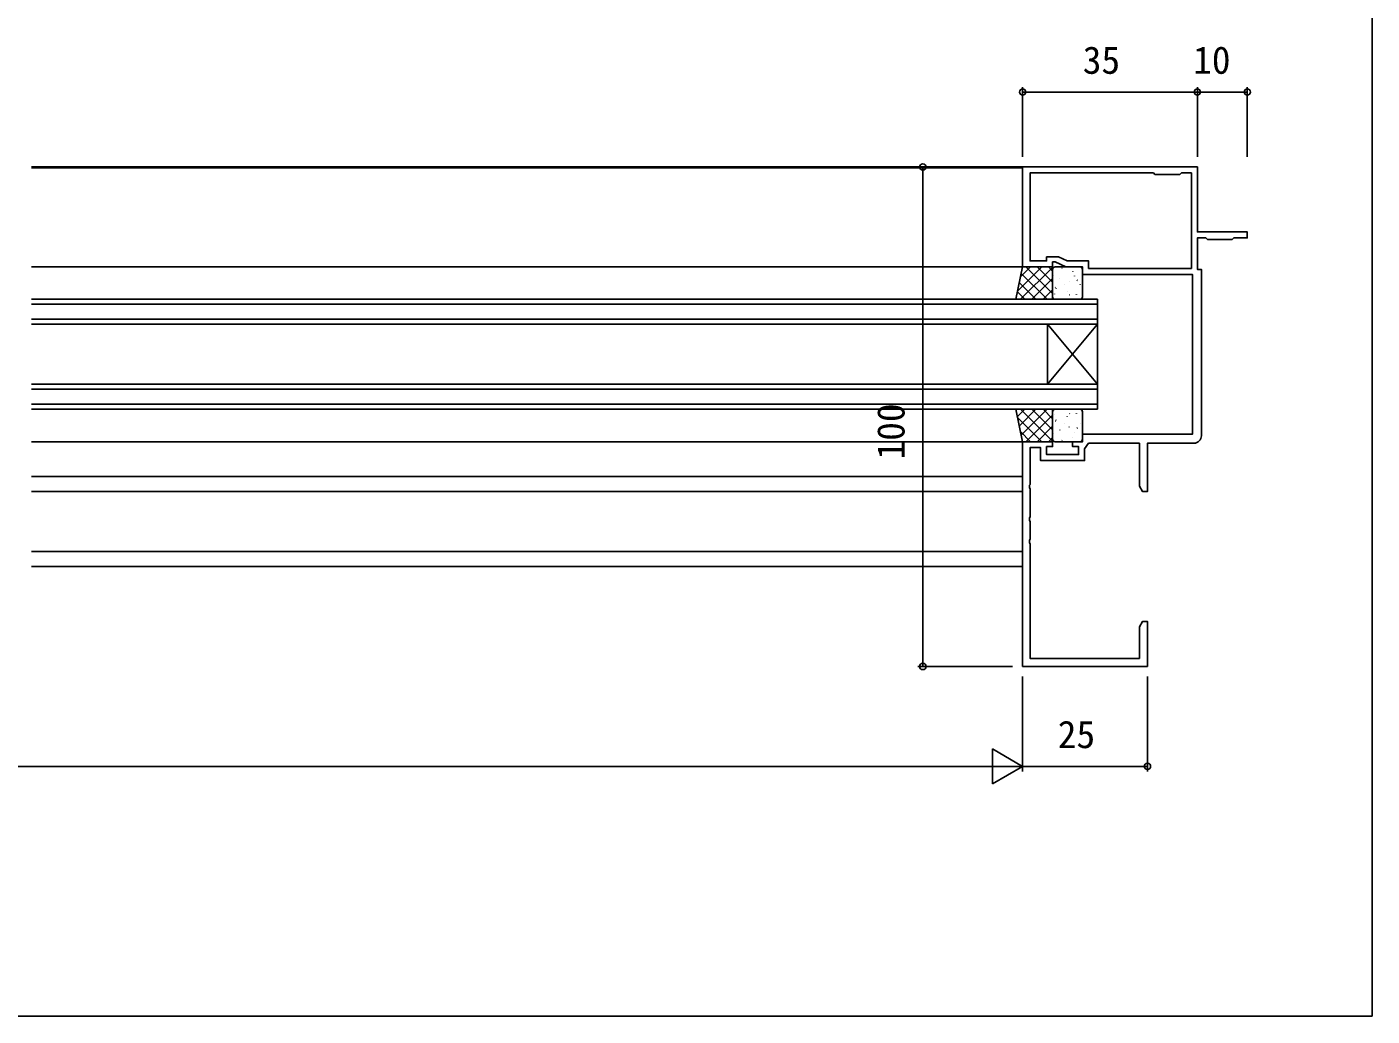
# Model space of a CAD drawing. Units: millimetres, scale not verified. Extents: x -437 to 438, y -344 to 341.
# Drawn here: x 168.9 to 438.3, y -343.7 to -145.7 of the extents above; entities that cross this region are included whole.
import ezdxf
from ezdxf.enums import TextEntityAlignment as Align

# ---------------------------------------------------------------- set-up
doc = ezdxf.new("R2010")
doc.units = ezdxf.units.MM
doc.header["$LTSCALE"] = 2
for name, color, linetype in [('0-2_YKK_11', 7, 'Continuous'), ('0-3_YKK_12', 2, 'Continuous'), ('0-4_YKK_13', 4, 'Continuous'), ('0-6_YKK_D', 6, 'Continuous'), ('0-7_YKK_ZWAK', 7, 'Continuous')]:
    doc.layers.add(name, color=color, linetype=linetype)
doc.styles.add('ＭＳ ゴシック', font='')
doc.styles.get('ＭＳ ゴシック').set_extended_font_data('MS Gothic')

msp = doc.modelspace()

# ---------------------------------------------------------------- linework, layer by layer
at = {"layer": '0-2_YKK_11'}
for points in [[(368.3, -273.7), (368.3, -228.7), (374.3, -228.7), (374.3, -229.7), (373.1, -229.7), (373.1, -231.3), (379.5, -231.3), (379.5, -229.7), (378.3, -229.7), (378.3, -228.7), (380.3, -228.7), (380.3, -227.2), (402.3, -227.2), (402.3, -195.2), (380.3, -195.2), (380.3, -193.7), (376.945, -193.7), (374.8, -192.7), (374.3, -192.7), (374.3, -193.7), (368.3, -193.7), (368.3, -173.7), (403.3, -173.7), (403.3, -186.7), (413.3, -186.7), (413.3, -187.9), (410.6, -187.9), (410.3, -188.2), (405.3, -188.2), (405, -187.9), (403.3, -187.9), (403.3, -194.2), (404.1, -194.2), (404.1, -227.5)], [(402.6, -229), (393.3, -229), (393.3, -238.7), (392.33, -238.7), (391.7, -237.609), (391.7, -229), (381.5, -229), (380.7, -230.143), (380.7, -232.5), (371.9, -232.5), (371.9, -229.9), (369.8, -229.9), (369.8, -237.242), (369.68, -237.425), (369.68, -237.975), (369.8, -238.158), (369.8, -243.742), (369.68, -243.925), (369.68, -244.475), (369.8, -244.658), (369.8, -248.242), (369.68, -248.425), (369.68, -248.975), (369.8, -249.158), (369.8, -272.1), (391.7, -272.1), (391.7, -265.791), (392.33, -264.7), (393.3, -264.7), (393.3, -273.7), (368.3, -273.7)]]:
    msp.add_lwpolyline(points, dxfattribs=at)
msp.add_lwpolyline([(394.5, -174.9), (369.8, -174.9), (369.8, -192.5), (373.1, -192.5), (373.1, -191.7), (375.495, -191.7), (377.211, -192.5), (381.5, -192.5), (381.5, -194), (402.1, -194), (402.1, -174.9), (400.1, -174.9), (399.8, -175.2), (394.8, -175.2)], close=True, dxfattribs=at)
msp.add_arc((402.6, -227.5), 1.5, 270, 0, dxfattribs=at)
at = {"layer": '0-3_YKK_12'}
for p, q in [((169.8, -173.7), (368.6, -173.7)), ((169.8, -173.9), (368.3, -173.9)), ((169.8, -193.7), (368.3, -193.7)), ((383.297, -201.2), (169.8, -201.2)), ((169.8, -204.2), (383.297, -204.2)), ((383.297, -205.2), (169.8, -205.2)), ((373.297, -217.2), (373.297, -205.2)), ((383.297, -217.2), (373.297, -205.2)), ((383.297, -205.2), (373.297, -217.2)), ((383.297, -217.2), (383.297, -205.2)), ((383.297, -218.2), (169.8, -218.2)), ((169.8, -221.2), (383.297, -221.2)), ((383.297, -222.2), (169.8, -222.2)), ((169.8, -228.7), (368.3, -228.7)), ((169.8, -235.7), (368.3, -235.7)), ((169.8, -238.7), (368.3, -238.7)), ((169.8, -250.7), (368.3, -250.7)), ((169.8, -253.7), (368.3, -253.7))]:
    msp.add_line(p, q, dxfattribs=at)
for points in [[(169.8, -200.2), (383.297, -200.2), (383.297, -205.2)], [(169.8, -217.2), (383.297, -217.2), (383.297, -222.2)]]:
    msp.add_lwpolyline(points, dxfattribs=at)
at = {"layer": '0-4_YKK_13'}
for p, q in [((367.3, -198.553), (372.153, -193.7)), ((367.883, -195.725), (369.908, -193.7)), ((367.898, -200.2), (374.3, -193.798)), ((368.966, -193.7), (374.3, -199.034)), ((371.211, -193.7), (374.3, -196.789)), ((373.456, -193.7), (374.3, -194.544)), ((374.8, -193.7), (379.8, -193.7)), ((376.199, -193.976), (376.175, -193.932)), ((368.03, -195.01), (373.221, -200.2)), ((370.143, -200.2), (374.3, -196.043)), ((374.3, -199.7), (374.3, -194.2)), ((374.517, -195.379), (374.509, -195.372)), ((375.766, -196.053), (375.742, -196.009)), ((377.656, -196.644), (377.632, -196.6)), ((378.39, -194.619), (378.366, -194.575)), ((378.704, -195.535), (378.697, -195.528)), ((379.281, -196.446), (379.193, -196.399)), ((380.28, -195.21), (380.256, -195.167)), ((380.3, -194.2), (380.3, -199.7)), ((367.263, -198.733), (368.73, -200.2)), ((367.647, -196.871), (370.976, -200.2)), ((372.388, -200.2), (374.3, -198.288)), ((374.702, -199.14), (374.694, -199.133)), ((374.905, -197.828), (374.817, -197.782)), ((375.032, -198.077), (375.008, -198.034)), ((376.684, -197.321), (376.677, -197.314)), ((377.224, -198.72), (377.2, -198.677)), ((377.757, -199.335), (377.668, -199.288)), ((378.889, -199.296), (378.882, -199.289)), ((379.114, -199.312), (379.09, -199.268)), ((379.848, -197.287), (379.824, -197.243)), ((374.6, -200.154), (374.576, -200.11)), ((379.8, -200.2), (374.8, -200.2)), ((367.263, -223.667), (368.73, -222.2)), ((367.647, -225.529), (370.976, -222.2)), ((367.898, -222.2), (374.3, -228.602)), ((368.03, -227.39), (373.221, -222.2)), ((368.966, -228.7), (374.3, -223.366)), ((370.143, -222.2), (374.3, -226.357)), ((372.388, -222.2), (374.3, -224.112)), ((374.3, -222.7), (374.3, -228.2)), ((374.6, -222.246), (374.576, -222.29)), ((374.702, -223.26), (374.694, -223.267)), ((379.8, -222.2), (374.8, -222.2)), ((377.757, -223.065), (377.668, -223.112)), ((378.889, -223.104), (378.882, -223.111)), ((379.114, -223.088), (379.09, -223.132)), ((380.3, -228.2), (380.3, -222.7)), ((367.3, -223.847), (372.153, -228.7)), ((371.211, -228.7), (374.3, -225.611)), ((374.905, -224.572), (374.817, -224.618)), ((375.032, -224.323), (375.008, -224.366)), ((376.684, -225.079), (376.677, -225.086)), ((377.224, -223.68), (377.2, -223.723)), ((377.656, -225.756), (377.632, -225.8)), ((379.281, -225.954), (379.193, -226.001)), ((379.848, -225.113), (379.824, -225.157)), ((367.883, -226.675), (369.908, -228.7)), ((373.456, -228.7), (374.3, -227.856)), ((374.517, -227.021), (374.509, -227.028)), ((374.8, -228.7), (379.8, -228.7)), ((375.766, -226.347), (375.742, -226.391)), ((376.199, -228.424), (376.175, -228.468)), ((378.39, -227.781), (378.366, -227.825)), ((378.704, -226.865), (378.697, -226.872)), ((380.28, -227.19), (380.256, -227.233))]:
    msp.add_line(p, q, dxfattribs=at)
for points in [[(366.961, -200.2), (368.3, -193.7), (374.3, -193.7), (374.3, -200.2)], [(366.961, -222.2), (368.3, -228.7), (374.3, -228.7), (374.3, -222.2)]]:
    msp.add_lwpolyline(points, close=True, dxfattribs=at)
for centre, start, end in [((374.8, -194.2), 90, 180), ((379.8, -194.2), 0, 90), ((374.8, -199.7), 180, 270), ((379.8, -199.7), 270, 0), ((374.8, -222.7), 90, 180), ((379.8, -222.7), 0, 90), ((374.8, -228.2), 180, 270), ((379.8, -228.2), 270, 0)]:
    msp.add_arc(centre, 0.5, start, end, dxfattribs=at)
at = {"layer": '0-6_YKK_D'}
for p, q in [((368.3, -171.7), (368.3, -157.7)), ((368.3, -158.7), (403.3, -158.7)), ((403.3, -171.7), (403.3, -157.7)), ((403.3, -171.7), (403.3, -157.7)), ((403.3, -158.7), (413.3, -158.7)), ((413.3, -171.7), (413.3, -157.7)), ((366.3, -173.7), (347.3, -173.7)), ((348.3, -173.7), (348.3, -273.7)), ((366.3, -273.7), (347.3, -273.7)), ((368.3, -275.7), (368.3, -294.7)), ((368.3, -275.7), (368.3, -294.7)), ((393.3, -275.7), (393.3, -294.7)), ((368.3, -293.7), (362.238, -290.2)), ((362.238, -290.2), (362.238, -297.2)), ((-24.7, -293.7), (361.3, -293.7)), ((368.3, -293.7), (356.176, -293.7)), ((368.3, -293.7), (362.238, -297.2)), ((368.3, -293.7), (393.3, -293.7))]:
    msp.add_line(p, q, dxfattribs=at)
for centre in [(368.3, -158.7), (403.3, -158.7), (403.3, -158.7), (413.3, -158.7), (348.3, -173.7), (348.3, -273.7), (393.3, -293.7)]:
    msp.add_circle(centre, 0.637, dxfattribs=at)
at = {"layer": '0-7_YKK_ZWAK'}
msp.add_lwpolyline([(-436.7, -343.7), (438.3, -343.7), (438.3, 306.3)], dxfattribs=at)

# ---------------------------------------------------------------- texts
at = {"layer": '0-6_YKK_D', "style": 'ＭＳ ゴシック'}
for s, p in [('35', (380.345, -156.7)), ('10', (402.462, -156.7)), ('25', (375.345, -291.7))]:
    msp.add_text(s, height=5.499, dxfattribs=at).set_placement(p, align=Align.BOTTOM_LEFT)
msp.add_text('100', height=5.499, rotation=90, dxfattribs=at).set_placement((346.3, -232.265), align=Align.BOTTOM_LEFT)

doc.saveas('drawing.dxf')
